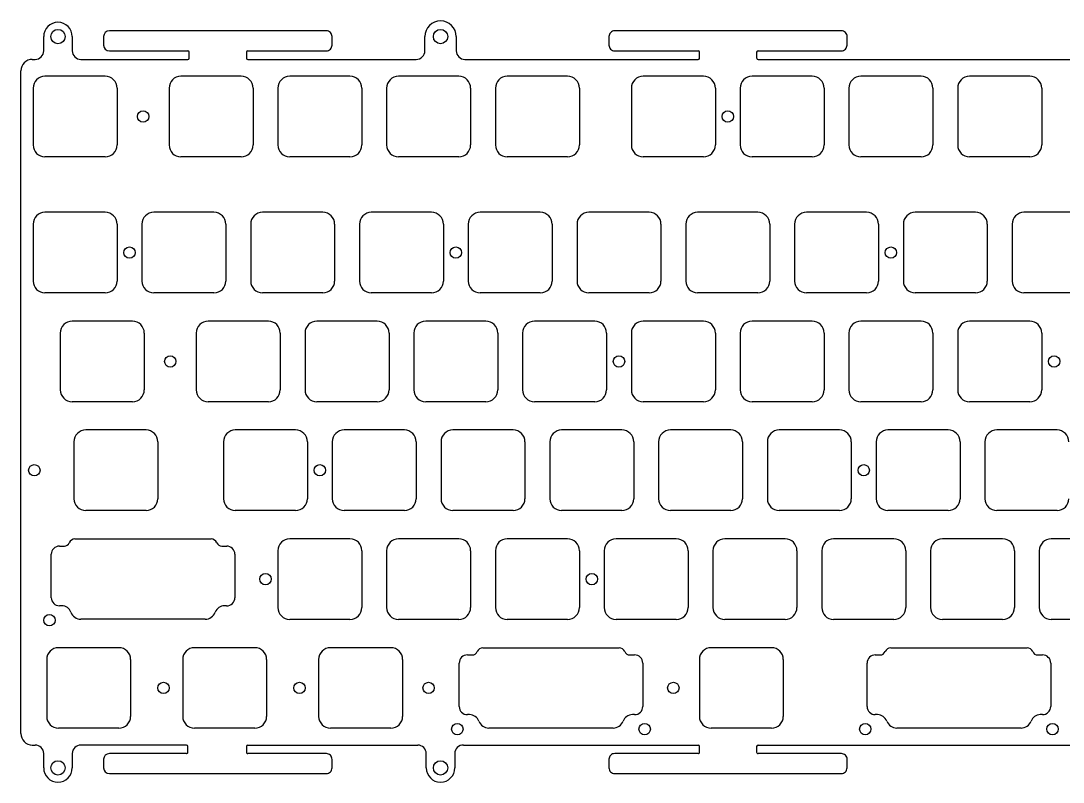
# Model space of a CAD drawing. Header units: millimetres. Extents: x -9 to 338, y -117 to 17.
# Drawn here: x -9.5 to 173, y -116.5 to 16.7 of the extents above; entities that cross this region are included whole.
import ezdxf

# ---------------------------------------------------------------- set-up
doc = ezdxf.new("R2010")
doc.units = ezdxf.units.MM
doc.layers.add('BLACK', color=7, linetype='CONTINUOUS')

msp = doc.modelspace()

# ---------------------------------------------------------------- linework, layer by layer
at = {"layer": 'BLACK', "linetype": 'Continuous'}
for p, q in [((44.000001, 14.999999), (6.000001, 14.999999)), ((134.200001, 14.999999), (94.514243, 14.999999)), ((-5.499999, 11.5), (-5.499999, 13.999999)), ((-0.499999, 13.999999), (-0.499999, 11.499999)), ((5.000001, 13.999999), (5.000001, 12.499999)), ((45.000001, 12.499999), (45.000001, 13.985828)), ((61.250001, 11.499999), (61.250001, 13.999999)), ((66.750001, 13.999999), (66.750001, 11.499999)), ((93.500001, 13.999999), (93.500001, 12.499999)), ((135.200001, 12.499999), (135.200001, 13.985828)), ((6.000001, 11.499999), (19.749901, 11.499999)), ((20.000001, 10.249999), (20.000001, 11.25697)), ((30.000001, 11.249899), (30.000001, 10.249899)), ((30.250001, 11.499999), (44.000001, 11.499999)), ((44.000001, 11.500049), (44.000001, 11.499999)), ((66.750001, 11.499999), (66.750049, 11.499999)), ((93.500049, 12.499999), (93.500001, 12.499999)), ((94.500001, 11.499999), (109.099901, 11.499999)), ((109.350001, 10.249999), (109.350001, 11.25697)), ((119.350001, 11.249899), (119.350001, 10.249899)), ((119.600001, 11.499999), (134.200001, 11.499999)), ((134.200001, 11.500049), (134.200001, 11.499999)), ((-7.499999, 9.999999), (-7, 9.999999)), ((1.000001, 9.999999), (19.750001, 9.999999)), ((19.750001, 9.999999), (19.750001, 10.000049)), ((30.249801, 9.999999), (59.750001, 9.999999)), ((59.750001, 9.999999), (59.750001, 10.000049)), ((68.250001, 9.999999), (109.100001, 9.999999)), ((109.100001, 9.999999), (109.100001, 10.000049)), ((119.599801, 9.999999), (182.000001, 9.999999)), ((-9.499999, -108.000001), (-9.499999, 8)), ((5.275001, 7.05), (-5.274995, 7.05)), ((29.0875, 7.05), (18.537499, 7.05)), ((48.1375, 7.05), (37.587499, 7.05)), ((67.1875, 7.05), (56.637499, 7.05)), ((86.2375, 7.05), (75.687499, 7.05)), ((110.05, 7.05), (99.499999, 7.05)), ((118.550001, 7.049999), (118.550001, 7.05)), ((129.100001, 7.05), (118.550001, 7.05)), ((137.600001, 7.049999), (137.600001, 7.05)), ((148.150001, 7.05), (137.600001, 7.05)), ((156.650001, 7.049999), (156.650001, 7.05)), ((167.200001, 7.05), (156.650001, 7.05)), ((-7.349999, 4.974996), (-7.349999, -4.974998)), ((7.350001, 4.974999), (7.350001, -4.975001)), ((16.4625, 4.975), (16.4625, -4.975001)), ((31.1625, 4.975), (31.1625, -4.975)), ((35.5125, 4.975), (35.5125, -4.975001)), ((50.2125, 4.975), (50.2125, -4.975)), ((54.5625, 4.975), (54.5625, -4.975001)), ((69.2625, 4.975), (69.2625, -4.975)), ((73.6125, 4.975), (73.6125, -4.975001)), ((88.3125, 4.975), (88.3125, -4.975)), ((97.425, 4.975), (97.425, -4.975001)), ((112.125, 4.975), (112.125, -4.975)), ((116.475001, 4.974999), (116.475001, -4.975001)), ((131.175001, 4.974999), (131.175001, -4.975001)), ((135.525001, 4.974999), (135.525001, -4.975001)), ((150.225001, 4.974999), (150.225001, -4.975001)), ((154.575001, 4.974999), (154.575001, -4.975001)), ((169.275001, 4.974999), (169.275001, -4.975001)), ((5.275001, -7.05), (-5.274997, -7.05)), ((5.275001, -7.050001), (5.275001, -7.05)), ((29.0875, -7.05), (18.5375, -7.05)), ((48.1375, -7.05), (37.5875, -7.05)), ((67.1875, -7.05), (56.6375, -7.05)), ((86.2375, -7.05), (75.6875, -7.05)), ((110.05, -7.05), (99.5, -7.05)), ((129.100001, -7.05), (118.550001, -7.05)), ((129.100001, -7.050001), (129.100001, -7.05)), ((148.150001, -7.05), (137.600001, -7.05)), ((148.150001, -7.050001), (148.150001, -7.05)), ((167.200001, -7.05), (156.650001, -7.05)), ((167.200001, -7.050001), (167.200001, -7.05)), ((5.275001, -16.7625), (-5.274993, -16.7625)), ((13.775001, -16.762501), (13.775001, -16.7625)), ((24.325001, -16.7625), (13.775001, -16.7625)), ((32.825001, -16.762501), (32.825001, -16.7625)), ((43.375001, -16.7625), (32.825001, -16.7625)), ((51.875001, -16.762501), (51.875001, -16.7625)), ((62.425001, -16.7625), (51.875001, -16.7625)), ((70.925001, -16.762501), (70.925001, -16.7625)), ((81.475001, -16.7625), (70.925001, -16.7625)), ((89.975001, -16.762501), (89.975001, -16.7625)), ((100.525001, -16.7625), (89.975001, -16.7625)), ((109.025001, -16.762501), (109.025001, -16.7625)), ((119.575001, -16.7625), (109.025001, -16.7625)), ((128.075001, -16.762501), (128.075001, -16.7625)), ((138.625001, -16.7625), (128.075001, -16.7625)), ((147.125001, -16.762501), (147.125001, -16.7625)), ((157.675001, -16.7625), (147.125001, -16.7625)), ((166.175001, -16.762501), (166.175001, -16.7625)), ((176.725001, -16.7625), (166.175001, -16.7625)), ((-7.349999, -18.837506), (-7.349999, -28.787498)), ((7.350001, -18.837501), (7.350001, -28.787501)), ((11.700001, -18.837501), (11.700001, -28.787501)), ((26.400001, -18.837501), (26.400001, -28.787501)), ((30.750001, -18.837501), (30.750001, -28.787501)), ((45.450001, -18.837501), (45.450001, -28.787501)), ((49.800001, -18.837501), (49.800001, -28.787501)), ((64.500001, -18.837501), (64.500001, -28.787501)), ((68.850001, -18.837501), (68.850001, -28.787501)), ((83.550001, -18.837501), (83.550001, -28.787501)), ((87.900001, -18.837501), (87.900001, -28.787501)), ((102.600001, -18.837501), (102.600001, -28.787501)), ((106.950001, -18.837501), (106.950001, -28.787501)), ((121.650001, -18.837501), (121.650001, -28.787501)), ((126.000001, -18.837501), (126.000001, -28.787501)), ((140.700001, -18.837501), (140.700001, -28.787501)), ((145.050001, -18.837501), (145.050001, -28.787501)), ((159.750001, -18.837501), (159.750001, -28.787501)), ((164.100001, -18.837501), (164.100001, -28.787501)), ((5.275001, -30.8625), (-5.274997, -30.8625)), ((5.275001, -30.862501), (5.275001, -30.8625)), ((24.325001, -30.8625), (13.775001, -30.8625)), ((24.325001, -30.862501), (24.325001, -30.8625)), ((43.375001, -30.8625), (32.825001, -30.8625)), ((43.375001, -30.862501), (43.375001, -30.8625)), ((62.425001, -30.8625), (51.875001, -30.8625)), ((62.425001, -30.862501), (62.425001, -30.8625)), ((81.475001, -30.8625), (70.925001, -30.8625)), ((81.475001, -30.862501), (81.475001, -30.8625)), ((100.525001, -30.8625), (89.975001, -30.8625)), ((100.525001, -30.862501), (100.525001, -30.8625)), ((119.575001, -30.8625), (109.025001, -30.8625)), ((119.575001, -30.862501), (119.575001, -30.8625)), ((138.625001, -30.8625), (128.075001, -30.8625)), ((138.625001, -30.862501), (138.625001, -30.8625)), ((157.675001, -30.8625), (147.125001, -30.8625)), ((157.675001, -30.862501), (157.675001, -30.8625)), ((176.725001, -30.8625), (166.175001, -30.8625)), ((10.037501, -35.8125), (-0.512493, -35.8125)), ((23.300001, -35.812501), (23.300001, -35.8125)), ((33.850001, -35.8125), (23.300001, -35.8125)), ((42.350001, -35.812501), (42.350001, -35.8125)), ((52.900001, -35.8125), (42.350001, -35.8125)), ((61.400001, -35.812501), (61.400001, -35.8125)), ((71.950001, -35.8125), (61.400001, -35.8125)), ((80.450001, -35.812501), (80.450001, -35.8125)), ((91.000001, -35.8125), (80.450001, -35.8125)), ((99.500001, -35.812501), (99.500001, -35.8125)), ((110.050001, -35.8125), (99.500001, -35.8125)), ((118.550001, -35.812501), (118.550001, -35.8125)), ((129.100001, -35.8125), (118.550001, -35.8125)), ((137.600001, -35.812501), (137.600001, -35.8125)), ((148.150001, -35.8125), (137.600001, -35.8125)), ((156.650001, -35.812501), (156.650001, -35.8125)), ((167.200001, -35.8125), (156.650001, -35.8125)), ((-2.587499, -37.887506), (-2.587499, -47.837498)), ((12.112501, -37.887501), (12.112501, -47.837501)), ((21.225001, -37.887501), (21.225001, -47.837501)), ((35.925001, -37.887501), (35.925001, -47.837501)), ((40.275001, -37.887501), (40.275001, -47.837501)), ((54.975001, -37.887501), (54.975001, -47.837501)), ((59.325001, -37.887501), (59.325001, -47.837501)), ((74.025001, -37.887501), (74.025001, -47.837501)), ((78.375001, -37.887501), (78.375001, -47.837501)), ((93.075001, -37.887501), (93.075001, -47.837501)), ((97.425001, -37.887501), (97.425001, -47.837501)), ((112.125001, -37.887501), (112.125001, -47.837501)), ((116.475001, -37.887501), (116.475001, -47.837501)), ((131.175001, -37.887501), (131.175001, -47.837501)), ((135.525001, -37.887501), (135.525001, -47.837501)), ((150.225001, -37.887501), (150.225001, -47.837501)), ((154.575001, -37.887501), (154.575001, -47.837501)), ((169.275001, -37.887501), (169.275001, -47.837501)), ((10.037501, -49.9125), (-0.512497, -49.9125)), ((10.037501, -49.912501), (10.037501, -49.9125)), ((33.850001, -49.9125), (23.300001, -49.9125)), ((33.850001, -49.912501), (33.850001, -49.9125)), ((52.900001, -49.9125), (42.350001, -49.9125)), ((52.900001, -49.912501), (52.900001, -49.9125)), ((71.950001, -49.9125), (61.400001, -49.9125)), ((71.950001, -49.912501), (71.950001, -49.9125)), ((91.000001, -49.9125), (80.450001, -49.9125)), ((91.000001, -49.912501), (91.000001, -49.9125)), ((110.050001, -49.9125), (99.500001, -49.9125)), ((110.050001, -49.912501), (110.050001, -49.9125)), ((129.100001, -49.9125), (118.550001, -49.9125)), ((129.100001, -49.912501), (129.100001, -49.9125)), ((148.150001, -49.9125), (137.600001, -49.9125)), ((148.150001, -49.912501), (148.150001, -49.9125)), ((167.200001, -49.9125), (156.650001, -49.9125)), ((167.200001, -49.912501), (167.200001, -49.9125)), ((12.41875, -54.8625), (1.868749, -54.8625)), ((28.062501, -54.862501), (28.062501, -54.8625)), ((38.612501, -54.8625), (28.062501, -54.8625)), ((47.112501, -54.862501), (47.112501, -54.8625)), ((57.662501, -54.8625), (47.112501, -54.8625)), ((66.162501, -54.862501), (66.162501, -54.8625)), ((76.712501, -54.8625), (66.162501, -54.8625)), ((85.212501, -54.862501), (85.212501, -54.8625)), ((95.762501, -54.8625), (85.212501, -54.8625)), ((104.262501, -54.862501), (104.262501, -54.8625)), ((114.812501, -54.8625), (104.262501, -54.8625)), ((123.312501, -54.862501), (123.312501, -54.8625)), ((133.862501, -54.8625), (123.312501, -54.8625)), ((142.362501, -54.862501), (142.362501, -54.8625)), ((152.912501, -54.8625), (142.362501, -54.8625)), ((161.412501, -54.862501), (161.412501, -54.8625)), ((171.962501, -54.8625), (161.412501, -54.8625)), ((-0.20625, -56.9375), (-0.20625, -66.887501)), ((14.49375, -56.9375), (14.49375, -66.8875)), ((25.987501, -56.937501), (25.987501, -66.887501)), ((40.687501, -56.937501), (40.687501, -66.887501)), ((45.037501, -56.937501), (45.037501, -66.887501)), ((59.737501, -56.937501), (59.737501, -66.887501)), ((64.087501, -56.937501), (64.087501, -66.887501)), ((78.787501, -56.937501), (78.787501, -66.887501)), ((83.137501, -56.937501), (83.137501, -66.887501)), ((97.837501, -56.937501), (97.837501, -66.887501)), ((102.187501, -56.937501), (102.187501, -66.887501)), ((116.887501, -56.937501), (116.887501, -66.887501)), ((121.237501, -56.937501), (121.237501, -66.887501)), ((135.937501, -56.937501), (135.937501, -66.887501)), ((140.287501, -56.937501), (140.287501, -66.887501)), ((154.987501, -56.937501), (154.987501, -66.887501)), ((159.337501, -56.937501), (159.337501, -66.887501)), ((12.41875, -68.9625), (1.86875, -68.9625)), ((38.612501, -68.9625), (28.062501, -68.9625)), ((38.612501, -68.962501), (38.612501, -68.9625)), ((57.662501, -68.9625), (47.112501, -68.9625)), ((57.662501, -68.962501), (57.662501, -68.9625)), ((76.712501, -68.9625), (66.162501, -68.9625)), ((76.712501, -68.962501), (76.712501, -68.9625)), ((95.762501, -68.9625), (85.212501, -68.9625)), ((95.762501, -68.962501), (95.762501, -68.9625)), ((114.812501, -68.9625), (104.262501, -68.9625)), ((114.812501, -68.962501), (114.812501, -68.9625)), ((133.862501, -68.9625), (123.312501, -68.9625)), ((133.862501, -68.962501), (133.862501, -68.9625)), ((152.912501, -68.9625), (142.362501, -68.9625)), ((152.912501, -68.962501), (152.912501, -68.9625)), ((171.962501, -68.9625), (161.412501, -68.9625)), ((171.962501, -68.962501), (171.962501, -68.9625)), ((-0.021375, -73.934911), (-0.021375, -73.9349)), ((-0.021375, -73.9349), (23.833825, -73.9349)), ((37.587501, -73.912501), (37.587501, -73.9125)), ((48.137501, -73.9125), (37.587501, -73.9125)), ((56.637501, -73.912501), (56.637501, -73.9125)), ((67.187501, -73.9125), (56.637501, -73.9125)), ((75.687501, -73.912501), (75.687501, -73.9125)), ((86.237501, -73.9125), (75.687501, -73.9125)), ((94.737501, -73.912501), (94.737501, -73.9125)), ((105.287501, -73.9125), (94.737501, -73.9125)), ((113.787501, -73.912501), (113.787501, -73.9125)), ((124.337501, -73.9125), (113.787501, -73.9125)), ((132.837501, -73.912501), (132.837501, -73.9125)), ((143.387501, -73.9125), (132.837501, -73.9125)), ((151.887501, -73.912501), (151.887501, -73.9125)), ((162.437501, -73.9125), (151.887501, -73.9125)), ((170.937501, -73.912501), (170.937501, -73.9125)), ((181.487501, -73.9125), (170.937501, -73.9125)), ((-4.169265, -84.21294), (-4.169265, -76.6122)), ((-2.732238, -75.18706), (-1.878675, -75.18706)), ((-1.878675, -75.187048), (-1.878675, -75.18706)), ((25.691025, -75.18706), (26.556625, -75.18706)), ((27.981615, -76.61206), (27.981615, -84.2129)), ((35.512501, -75.987501), (35.512501, -85.937501)), ((50.212501, -75.987501), (50.212501, -85.937501)), ((54.562501, -75.987501), (54.562501, -85.937501)), ((69.262501, -75.987501), (69.262501, -85.937501)), ((73.612501, -75.987501), (73.612501, -85.937501)), ((88.312501, -75.987501), (88.312501, -85.937501)), ((92.662501, -75.987501), (92.662501, -85.937501)), ((107.362501, -75.987501), (107.362501, -85.937501)), ((111.712501, -75.987501), (111.712501, -85.937501)), ((126.412501, -75.987501), (126.412501, -85.937501)), ((130.762501, -75.987501), (130.762501, -85.937501)), ((145.462501, -75.987501), (145.462501, -85.937501)), ((149.812501, -75.987501), (149.812501, -85.937501)), ((164.512501, -75.987501), (164.512501, -85.937501)), ((168.862501, -75.987501), (168.862501, -85.937501)), ((-2.340175, -85.63794), (-2.744275, -85.63794)), ((26.544708, -85.63794), (26.152575, -85.63794)), ((22.781675, -87.97441), (1.030825, -87.97441)), ((48.137501, -88.0125), (37.587501, -88.0125)), ((48.137501, -88.012501), (48.137501, -88.0125)), ((67.187501, -88.0125), (56.637501, -88.0125)), ((67.187501, -88.012501), (67.187501, -88.0125)), ((86.237501, -88.0125), (75.687501, -88.0125)), ((86.237501, -88.012501), (86.237501, -88.0125)), ((105.287501, -88.0125), (94.737501, -88.0125)), ((105.287501, -88.012501), (105.287501, -88.0125)), ((124.337501, -88.0125), (113.787501, -88.0125)), ((124.337501, -88.012501), (124.337501, -88.0125)), ((143.387501, -88.0125), (132.837501, -88.0125)), ((143.387501, -88.012501), (143.387501, -88.0125)), ((162.437501, -88.0125), (151.887501, -88.0125)), ((162.437501, -88.012501), (162.437501, -88.0125)), ((181.487501, -88.0125), (170.937501, -88.0125)), ((7.65625, -92.9625), (-2.893751, -92.9625)), ((31.46875, -92.9625), (20.918749, -92.9625)), ((55.28125, -92.9625), (44.731249, -92.9625)), ((71.416125, -92.984911), (71.416125, -92.9849)), ((71.416125, -92.9849), (95.271325, -92.9849)), ((121.95625, -92.9625), (111.406249, -92.9625)), ((142.853625, -92.984911), (142.853625, -92.9849)), ((142.853625, -92.9849), (166.708825, -92.9849)), ((68.705262, -94.23706), (69.558825, -94.23706)), ((69.558825, -94.237048), (69.558825, -94.23706)), ((97.128525, -94.23706), (97.994125, -94.23706)), ((140.142762, -94.23706), (140.996325, -94.23706)), ((140.996325, -94.237048), (140.996325, -94.23706)), ((168.566025, -94.23706), (169.431625, -94.23706)), ((-4.96875, -95.0375), (-4.96875, -104.987501)), ((9.73125, -95.0375), (9.73125, -104.9875)), ((18.84375, -95.0375), (18.84375, -104.987501)), ((33.54375, -95.0375), (33.54375, -104.9875)), ((42.65625, -95.0375), (42.65625, -104.987501)), ((57.35625, -95.0375), (57.35625, -104.9875)), ((67.268235, -103.26294), (67.268235, -95.6622)), ((99.419115, -95.66206), (99.419115, -103.2629)), ((109.33125, -95.0375), (109.33125, -104.987501)), ((124.03125, -95.0375), (124.03125, -104.9875)), ((138.705735, -103.26294), (138.705735, -95.6622)), ((170.856615, -95.66206), (170.856615, -103.2629)), ((69.097325, -104.68794), (68.693225, -104.68794)), ((97.982208, -104.68794), (97.590075, -104.68794)), ((140.534825, -104.68794), (140.130725, -104.68794)), ((169.419708, -104.68794), (169.027575, -104.68794)), ((7.65625, -107.0625), (-2.89375, -107.0625)), ((31.46875, -107.0625), (20.91875, -107.0625)), ((55.28125, -107.0625), (44.73125, -107.0625)), ((94.219175, -107.02441), (72.468325, -107.02441)), ((121.95625, -107.0625), (111.40625, -107.0625)), ((165.656675, -107.02441), (143.905825, -107.02441)), ((-7.5, -110.000001), (-7, -110.000001)), ((19.499901, -110.000001), (1.000001, -110.000001)), ((19.750001, -111.250001), (19.750001, -110.242994)), ((30.000001, -110.250101), (30.000001, -111.250101)), ((30.250001, -110.000001), (59.999901, -110.000001)), ((68.000001, -110.000001), (109.099901, -110.000001)), ((109.350001, -111.250001), (109.350001, -110.242994)), ((119.350001, -110.250101), (119.350001, -111.250101)), ((119.600001, -110.000001), (181.999901, -110.000001)), ((-5.499999, -114.000001), (-5.499999, -111.500002)), ((-0.499999, -111.500001), (-0.499999, -114.000001)), ((5.000001, -112.500001), (5.000001, -114.000001)), ((19.500001, -111.500001), (6.000001, -111.500001)), ((19.500001, -111.500001), (19.500001, -111.499951)), ((44.000001, -111.500001), (30.249801, -111.500001)), ((45.000001, -114.000001), (45.000001, -112.514243)), ((61.500001, -114.000001), (61.500001, -111.517421)), ((66.500001, -111.499901), (66.500001, -114.000001)), ((93.500001, -112.500001), (93.500001, -114.000001)), ((109.100001, -111.500001), (94.514243, -111.500001)), ((109.100001, -111.500001), (109.100001, -111.499951)), ((134.200001, -111.500001), (119.599801, -111.500001)), ((135.200001, -114.000001), (135.200001, -112.514243)), ((93.500049, -114.000001), (93.500001, -114.000001)), ((6.000001, -115.000001), (44.000001, -115.000001)), ((44.000001, -114.999951), (44.000001, -115.000001)), ((94.500001, -115.000001), (134.200001, -115.000001)), ((134.200001, -114.999951), (134.200001, -115.000001))]:
    msp.add_line(p, q, dxfattribs=at)
at = {"layer": 'BLACK'}
for centre, radius in [((-2.999999, 13.999999), 1.25), ((64.000001, 13.999999), 1.25), ((11.90625, 0), 1), ((114.3, 0), 1), ((9.525, -23.8125), 1), ((66.675, -23.8125), 1), ((142.875, -23.8125), 1), ((16.66875, -42.8625), 1), ((95.25, -42.8625), 1), ((171.45, -42.8625), 1), ((-7.14375, -61.9125), 1), ((42.8625, -61.9125), 1), ((138.1125, -61.9125), 1), ((33.3375, -80.9625), 1), ((90.4875, -80.9625), 1), ((-4.49375, -88.1625), 1), ((15.478199, -100.0125), 1), ((39.290699, -100.0125), 1), ((61.912574, -100.0125), 1), ((104.775074, -100.0125), 1), ((66.94375, -107.2125), 1), ((99.74375, -107.2125), 1), ((138.38125, -107.2125), 1), ((171.18125, -107.2125), 1), ((-2.999999, -114.000001), 1.25), ((64.000001, -114.000001), 1.25)]:
    msp.add_circle(centre, radius, dxfattribs=at)
for centre, radius, start, end in [((-2.999999, 13.999999), 2.5, 0, 180), ((64.000001, 13.999999), 2.75, 0, 180), ((6.000001, 13.999999), 1, 90, 180), ((43.999901, 13.999799), 1.0002, 359.19965276, 89.99427157), ((94.500201, 13.999899), 1.0002, 89.19558597, 179.99427157), ((134.199901, 13.999799), 1.0002, 359.19965276, 89.99427157), ((-7, 11.5), 1.500001, 270, 0), ((1.000001, 11.499999), 1.5, 180, 270), ((6.000001, 12.499999), 1, 180, 270), ((19.749901, 11.249799), 0.2502, 1.64236504, 90), ((30.250101, 11.249899), 0.2501, 90.02290915, 180), ((44.000101, 12.499999), 0.9999, 269.99427014, 0), ((59.750101, 11.499999), 1.4999, 269.99618015, 0), ((68.250001, 11.499899), 1.4999, 179.99618016, 270), ((94.500001, 12.499899), 0.9999, 179.99427015, 270), ((109.099901, 11.249799), 0.2502, 1.64236504, 90), ((119.600101, 11.249899), 0.2501, 90.02290915, 180), ((134.200101, 12.499999), 0.9999, 269.99427014, 0), ((-7.5, 8), 1.999999, 89.99997135, 180), ((19.750101, 10.249999), 0.2499, 269.9770771, 0), ((30.249801, 10.249799), 0.2498, 179.97706334, 270), ((109.100101, 10.249999), 0.2499, 269.9770771, 0), ((119.599801, 10.249799), 0.2498, 179.97706334, 270), ((-5.274995, 4.974996), 2.075004, 90, 180), ((5.275001, 4.974999), 2.075001, 0, 90), ((18.537504, 4.974996), 2.075004, 90.00013806, 179.99988955), ((29.0875, 4.975), 2.075, 0, 90), ((37.587504, 4.974996), 2.075004, 90.00013806, 179.99988955), ((48.1375, 4.975), 2.075, 0, 90), ((56.637504, 4.974996), 2.075004, 90.00013806, 179.99988955), ((67.1875, 4.975), 2.075, 0, 90), ((75.687504, 4.974996), 2.075004, 90.00013806, 179.99988955), ((86.2375, 4.975), 2.075, 0, 90), ((99.500004, 4.974996), 2.075004, 90.00013806, 179.99988955), ((110.05, 4.975), 2.075, 0, 90), ((118.550001, 4.974999), 2.075, 90, 180), ((129.100001, 4.974999), 2.075001, 0, 90), ((137.600001, 4.974999), 2.075, 90, 180), ((148.150001, 4.974999), 2.075001, 0, 90), ((156.650001, 4.974999), 2.075, 90, 180), ((167.200001, 4.974999), 2.075001, 0, 90), ((-5.274997, -4.974998), 2.075002, 180, 270), ((5.275001, -4.975001), 2.075, 270, 0), ((18.537502, -4.974998), 2.075002, 180.00008284, 269.99994478), ((29.0875, -4.975), 2.075, 270, 0), ((37.587502, -4.974998), 2.075002, 180.00008284, 269.99994478), ((48.1375, -4.975), 2.075, 270, 0), ((56.637502, -4.974998), 2.075002, 180.00008284, 269.99994478), ((67.1875, -4.975), 2.075, 270, 0), ((75.687502, -4.974998), 2.075002, 180.00008284, 269.99994478), ((86.2375, -4.975), 2.075, 270, 0), ((99.500002, -4.974998), 2.075002, 180.00008284, 269.99994478), ((110.05, -4.975), 2.075, 270, 0), ((118.550001, -4.975001), 2.074999, 180, 270), ((129.100001, -4.975001), 2.075, 270, 0), ((137.600001, -4.975001), 2.074999, 180, 270), ((148.150001, -4.975001), 2.075, 270, 0), ((156.650001, -4.975001), 2.074999, 180, 270), ((167.200001, -4.975001), 2.075, 270, 0), ((-5.274994, -18.837505), 2.075005, 89.99997239, 180.00002761), ((5.275001, -18.837501), 2.075001, 0, 90), ((13.775001, -18.837501), 2.075, 90, 180), ((24.325001, -18.837501), 2.075001, 0, 90), ((32.825001, -18.837501), 2.075, 90, 180), ((43.375001, -18.837501), 2.075001, 0, 90), ((51.875001, -18.837501), 2.075, 90, 180), ((62.425001, -18.837501), 2.075001, 0, 90), ((70.925001, -18.837501), 2.075, 90, 180), ((81.475001, -18.837501), 2.075001, 0, 90), ((89.975001, -18.837501), 2.075, 90, 180), ((100.525001, -18.837501), 2.075001, 0, 90), ((109.025001, -18.837501), 2.075, 90, 180), ((119.575001, -18.837501), 2.075001, 0, 90), ((128.075001, -18.837501), 2.075, 90, 180), ((138.625001, -18.837501), 2.075001, 0, 90), ((147.125001, -18.837501), 2.075, 90, 180), ((157.675001, -18.837501), 2.075001, 0, 90), ((166.175001, -18.837501), 2.075, 90, 180), ((-5.274997, -28.787498), 2.075002, 180, 270), ((5.275001, -28.787501), 2.075, 270, 0), ((13.775001, -28.787501), 2.074999, 180, 270), ((24.325001, -28.787501), 2.075, 270, 0), ((32.825001, -28.787501), 2.074999, 180, 270), ((43.375001, -28.787501), 2.075, 270, 0), ((51.875001, -28.787501), 2.074999, 180, 270), ((62.425001, -28.787501), 2.075, 270, 0), ((70.925001, -28.787501), 2.074999, 180, 270), ((81.475001, -28.787501), 2.075, 270, 0), ((89.975001, -28.787501), 2.074999, 180, 270), ((100.525001, -28.787501), 2.075, 270, 0), ((109.025001, -28.787501), 2.074999, 180, 270), ((119.575001, -28.787501), 2.075, 270, 0), ((128.075001, -28.787501), 2.074999, 180, 270), ((138.625001, -28.787501), 2.075, 270, 0), ((147.125001, -28.787501), 2.074999, 180, 270), ((157.675001, -28.787501), 2.075, 270, 0), ((166.175001, -28.787501), 2.074999, 180, 270), ((-0.512494, -37.887505), 2.075005, 89.99997239, 180.00002761), ((10.037501, -37.887501), 2.075001, 0, 90), ((23.300001, -37.887501), 2.075, 90, 180), ((33.850001, -37.887501), 2.075001, 0, 90), ((42.350001, -37.887501), 2.075, 90, 180), ((52.900001, -37.887501), 2.075001, 0, 90), ((61.400001, -37.887501), 2.075, 90, 180), ((71.950001, -37.887501), 2.075001, 0, 90), ((80.450001, -37.887501), 2.075, 90, 180), ((91.000001, -37.887501), 2.075001, 0, 90), ((99.500001, -37.887501), 2.075, 90, 180), ((110.050001, -37.887501), 2.075001, 0, 90), ((118.550001, -37.887501), 2.075, 90, 180), ((129.100001, -37.887501), 2.075001, 0, 90), ((137.600001, -37.887501), 2.075, 90, 180), ((148.150001, -37.887501), 2.075001, 0, 90), ((156.650001, -37.887501), 2.075, 90, 180), ((167.200001, -37.887501), 2.075001, 0, 90), ((-0.512497, -47.837498), 2.075002, 180, 270), ((10.037501, -47.837501), 2.075, 270, 0), ((23.300001, -47.837501), 2.074999, 180, 270), ((33.850001, -47.837501), 2.075, 270, 0), ((42.350001, -47.837501), 2.074999, 180, 270), ((52.900001, -47.837501), 2.075, 270, 0), ((61.400001, -47.837501), 2.074999, 180, 270), ((71.950001, -47.837501), 2.075, 270, 0), ((80.450001, -47.837501), 2.074999, 180, 270), ((91.000001, -47.837501), 2.075, 270, 0), ((99.500001, -47.837501), 2.074999, 180, 270), ((110.050001, -47.837501), 2.075, 270, 0), ((118.550001, -47.837501), 2.074999, 180, 270), ((129.100001, -47.837501), 2.075, 270, 0), ((137.600001, -47.837501), 2.074999, 180, 270), ((148.150001, -47.837501), 2.075, 270, 0), ((156.650001, -47.837501), 2.074999, 180, 270), ((167.200001, -47.837501), 2.075, 270, 0), ((1.868754, -56.937504), 2.075004, 90.00013806, 179.99988955), ((12.41875, -56.9375), 2.075, 0, 90), ((28.062501, -56.937501), 2.075, 90, 180), ((38.612501, -56.937501), 2.075001, 0, 90), ((47.112501, -56.937501), 2.075, 90, 180), ((57.662501, -56.937501), 2.075001, 0, 90), ((66.162501, -56.937501), 2.075, 90, 180), ((76.712501, -56.937501), 2.075001, 0, 90), ((85.212501, -56.937501), 2.075, 90, 180), ((95.762501, -56.937501), 2.075001, 0, 90), ((104.262501, -56.937501), 2.075, 90, 180), ((114.812501, -56.937501), 2.075001, 0, 90), ((123.312501, -56.937501), 2.075, 90, 180), ((133.862501, -56.937501), 2.075001, 0, 90), ((142.362501, -56.937501), 2.075, 90, 180), ((152.912501, -56.937501), 2.075001, 0, 90), ((161.412501, -56.937501), 2.075, 90, 180), ((171.962501, -56.937501), 2.075001, 0, 90), ((1.868752, -66.887498), 2.075002, 180.00008284, 269.99994478), ((12.41875, -66.8875), 2.075, 270, 0), ((28.062501, -66.887501), 2.074999, 180, 270), ((38.612501, -66.887501), 2.075, 270, 0), ((47.112501, -66.887501), 2.074999, 180, 270), ((57.662501, -66.887501), 2.075, 270, 0), ((66.162501, -66.887501), 2.074999, 180, 270), ((76.712501, -66.887501), 2.075, 270, 0), ((85.212501, -66.887501), 2.074999, 180, 270), ((95.762501, -66.887501), 2.075, 270, 0), ((104.262501, -66.887501), 2.074999, 180, 270), ((114.812501, -66.887501), 2.075, 270, 0), ((123.312501, -66.887501), 2.074999, 180, 270), ((133.862501, -66.887501), 2.075, 270, 0), ((142.362501, -66.887501), 2.074999, 180, 270), ((152.912501, -66.887501), 2.075, 270, 0), ((161.412501, -66.887501), 2.074999, 180, 270), ((171.962501, -66.887501), 2.075, 270, 0), ((-1.878626, -74.258671), 0.928376, 269.99697591, 337.97782841), ((-0.021476, -75.009851), 1.07494, 89.99461656, 157.97750247), ((23.83379, -75.00989), 1.07499, 22.02370504, 89.99813454), ((25.69105, -74.2586), 0.92846, 202.02452102, 269.99845724), ((37.587501, -75.987501), 2.075, 90, 180), ((48.137501, -75.987501), 2.075001, 0, 90), ((56.637501, -75.987501), 2.075, 90, 180), ((67.187501, -75.987501), 2.075001, 0, 90), ((75.687501, -75.987501), 2.075, 90, 180), ((86.237501, -75.987501), 2.075001, 0, 90), ((94.737501, -75.987501), 2.075, 90, 180), ((105.287501, -75.987501), 2.075001, 0, 90), ((113.787501, -75.987501), 2.075, 90, 180), ((124.337501, -75.987501), 2.075001, 0, 90), ((132.837501, -75.987501), 2.075, 90, 180), ((143.387501, -75.987501), 2.075001, 0, 90), ((151.887501, -75.987501), 2.075, 90, 180), ((162.437501, -75.987501), 2.075001, 0, 90), ((170.937501, -75.987501), 2.075, 90, 180), ((-2.744183, -76.612092), 1.425082, 89.51974267, 180.00434217), ((26.55665, -76.612), 1.42494, 359.99758749, 90.00100523), ((-2.744264, -84.212939), 1.425001, 180.00004021, 269.99955772), ((-2.340199, -87.362848), 1.724908, 20.54547839, 89.9992028), ((26.15258, -87.36288), 1.724936, 90.00016608, 159.45408213), ((26.55649, -84.21286), 1.425125, 269.52631186, 359.99839184), ((1.030712, -86.099415), 1.874995, 200.54692151, 270.00345303), ((22.78159, -86.09933), 1.875082, 270.0025973, 339.45098232), ((37.587501, -85.937501), 2.074999, 180, 270), ((48.137501, -85.937501), 2.075, 270, 0), ((56.637501, -85.937501), 2.074999, 180, 270), ((67.187501, -85.937501), 2.075, 270, 0), ((75.687501, -85.937501), 2.074999, 180, 270), ((86.237501, -85.937501), 2.075, 270, 0), ((94.737501, -85.937501), 2.074999, 180, 270), ((105.287501, -85.937501), 2.075, 270, 0), ((113.787501, -85.937501), 2.074999, 180, 270), ((124.337501, -85.937501), 2.075, 270, 0), ((132.837501, -85.937501), 2.074999, 180, 270), ((143.387501, -85.937501), 2.075, 270, 0), ((151.887501, -85.937501), 2.074999, 180, 270), ((162.437501, -85.937501), 2.075, 270, 0), ((170.937501, -85.937501), 2.074999, 180, 270), ((-2.893746, -95.037504), 2.075004, 90.00013806, 179.99988955), ((7.65625, -95.0375), 2.075, 0, 90), ((20.918754, -95.037504), 2.075004, 90.00013806, 179.99988955), ((31.46875, -95.0375), 2.075, 0, 90), ((44.731254, -95.037504), 2.075004, 90.00013806, 179.99988955), ((55.28125, -95.0375), 2.075, 0, 90), ((71.416024, -94.059851), 1.07494, 89.99461656, 157.97750247), ((95.27129, -94.05989), 1.07499, 22.02370504, 89.99813454), ((111.406254, -95.037504), 2.075004, 90.00013806, 179.99988955), ((121.95625, -95.0375), 2.075, 0, 90), ((142.853524, -94.059851), 1.07494, 89.99461656, 157.97750247), ((166.70879, -94.05989), 1.07499, 22.02370504, 89.99813454), ((68.693317, -95.662092), 1.425082, 89.51974267, 180.00434217), ((69.558874, -93.308671), 0.928376, 269.99697591, 337.97782841), ((97.12855, -93.3086), 0.92846, 202.02452102, 269.99845724), ((97.99415, -95.662), 1.42494, 359.99758749, 90.00100523), ((140.130817, -95.662092), 1.425082, 89.51974267, 180.00434217), ((140.996374, -93.308671), 0.928376, 269.99697591, 337.97782841), ((168.56605, -93.3086), 0.92846, 202.02452102, 269.99845724), ((169.43165, -95.662), 1.42494, 359.99758749, 90.00100523), ((68.693236, -103.262939), 1.425001, 180.00004021, 269.99955772), ((97.99399, -103.26286), 1.425125, 269.52631186, 359.99839184), ((140.130736, -103.262939), 1.425001, 180.00004021, 269.99955772), ((169.43149, -103.26286), 1.425125, 269.52631186, 359.99839184), ((-2.893748, -104.987498), 2.075002, 180.00008284, 269.99994478), ((7.65625, -104.9875), 2.075, 270, 0), ((20.918752, -104.987498), 2.075002, 180.00008284, 269.99994478), ((31.46875, -104.9875), 2.075, 270, 0), ((44.731252, -104.987498), 2.075002, 180.00008284, 269.99994478), ((55.28125, -104.9875), 2.075, 270, 0), ((69.097301, -106.412848), 1.724908, 20.54547839, 89.9992028), ((72.468212, -105.149415), 1.874995, 200.54692151, 270.00345303), ((94.21909, -105.14933), 1.875082, 270.0025973, 339.45098232), ((97.59008, -106.41288), 1.724936, 90.00016608, 159.45408213), ((111.406252, -104.987498), 2.075002, 180.00008284, 269.99994478), ((121.95625, -104.9875), 2.075, 270, 0), ((140.534801, -106.412848), 1.724908, 20.54547839, 89.9992028), ((143.905712, -105.149415), 1.874995, 200.54692151, 270.00345303), ((165.65659, -105.14933), 1.875082, 270.0025973, 339.45098232), ((169.02758, -106.41288), 1.724936, 90.00016608, 159.45408213), ((-7.5, -108.000002), 1.999999, 179.99997135, 270), ((-7, -111.500002), 1.500001, 0, 90), ((1.000001, -111.500001), 1.5, 90, 180), ((19.499901, -110.250201), 0.2502, 1.65060553, 90), ((19.500101, -111.250001), 0.2499, 269.9770771, 0), ((30.250101, -110.250101), 0.2501, 90.02290915, 180), ((30.249801, -111.250201), 0.2498, 179.97706334, 270), ((59.999901, -111.500201), 1.5002, 359.34231719, 90), ((67.999901, -111.499901), 1.4999, 89.99618003, 180), ((109.099901, -110.250201), 0.2502, 1.65060553, 90), ((109.100101, -111.250001), 0.2499, 269.9770771, 0), ((119.600101, -110.250101), 0.2501, 90.02290915, 180), ((119.599801, -111.250201), 0.2498, 179.97706334, 270), ((6.000001, -112.500001), 1, 90, 180), ((43.999901, -112.500201), 1.0002, 359.19558597, 89.99427157), ((94.500201, -112.500101), 1.0002, 89.19558597, 179.99427157), ((134.199901, -112.500201), 1.0002, 359.19558597, 89.99427157), ((-2.999999, -114.000001), 2.5, 180, 0), ((6.000001, -114.000001), 1, 180, 270), ((44.000101, -114.000001), 0.9999, 269.99427014, 0), ((64.000001, -114.000001), 2.5, 180, 0), ((94.500001, -114.000101), 0.9999, 179.99427015, 270), ((134.200101, -114.000001), 0.9999, 269.99427014, 0)]:
    msp.add_arc(centre, radius, start, end, dxfattribs=at)

doc.saveas('drawing.dxf')
